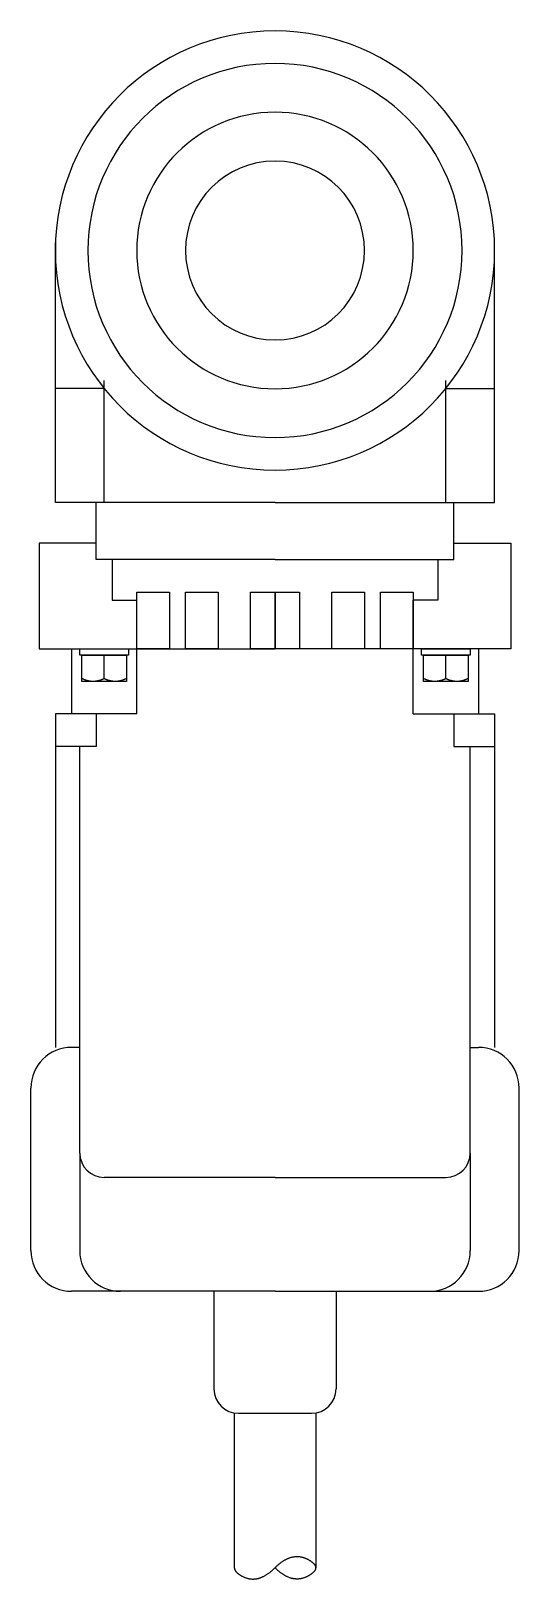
# Model space of a CAD drawing. Header units: millimetres. Extents: x -2880 to 3894, y -2977 to 4857.
# Drawn here: x 312.2 to 412.2, y -2616.1 to -2298.8 of the extents above; entities that cross this region are included whole.
import ezdxf

# ---------------------------------------------------------------- set-up
doc = ezdxf.new("R2010")
doc.units = ezdxf.units.MM
doc.header["$MEASUREMENT"] = 0
doc.layers.add('_5-0_', color=7, linetype='Continuous')

msp = doc.modelspace()

# ---------------------------------------------------------------- linework, layer by layer
at = {"layer": '_5-0_', "color": 3, "linetype": 'Continuous'}
for p, q in [((317.159, -2395.473), (317.159, -2342.14)), ((407.159, -2395.473), (407.159, -2342.14)), ((327.159, -2372.091), (317.159, -2372.091)), ((327.159, -2395.473), (327.159, -2370.473)), ((397.159, -2395.473), (397.159, -2370.473)), ((397.159, -2372.091), (407.159, -2372.091)), ((362.159, -2395.473), (317.159, -2395.473)), ((325.492, -2407.14), (325.492, -2395.473)), ((362.159, -2395.473), (407.159, -2395.473)), ((398.826, -2407.14), (398.826, -2395.473)), ((325.492, -2403.806), (313.825, -2403.806)), ((313.825, -2403.806), (313.825, -2425.473)), ((398.826, -2403.806), (410.492, -2403.806)), ((410.492, -2403.806), (410.492, -2425.473)), ((362.159, -2407.14), (325.492, -2407.14)), ((328.825, -2407.14), (328.825, -2415.473)), ((362.159, -2407.14), (398.826, -2407.14)), ((395.492, -2407.14), (395.492, -2415.473)), ((333.825, -2413.806), (340.561, -2413.806)), ((333.825, -2425.473), (333.825, -2413.806)), ((340.561, -2413.806), (340.561, -2425.473)), ((343.825, -2413.806), (350.492, -2413.806)), ((343.825, -2425.473), (343.825, -2413.806)), ((350.492, -2413.806), (350.492, -2425.473)), ((357.159, -2413.806), (362.159, -2413.806)), ((357.159, -2425.473), (357.159, -2413.806)), ((362.159, -2413.806), (362.159, -2425.473)), ((362.159, -2413.806), (367.159, -2413.806)), ((362.159, -2425.473), (362.159, -2413.806)), ((367.159, -2413.806), (367.159, -2425.473)), ((373.825, -2413.806), (380.492, -2413.806)), ((373.825, -2425.473), (373.825, -2413.806)), ((380.492, -2413.806), (380.492, -2425.473)), ((383.756, -2413.806), (390.492, -2413.806)), ((383.756, -2425.473), (383.756, -2413.806)), ((390.492, -2413.806), (390.492, -2425.473)), ((328.825, -2415.473), (333.825, -2415.473)), ((333.825, -2425.473), (333.825, -2415.473)), ((390.492, -2425.473), (390.492, -2415.473)), ((395.492, -2415.473), (390.492, -2415.473)), ((313.825, -2425.473), (362.159, -2425.473)), ((320.492, -2425.473), (320.492, -2438.806)), ((340.561, -2425.473), (333.825, -2425.473)), ((333.825, -2438.806), (333.825, -2425.473)), ((350.492, -2425.473), (343.825, -2425.473)), ((362.159, -2425.473), (357.159, -2425.473)), ((410.492, -2425.473), (362.159, -2425.473)), ((367.159, -2425.473), (362.159, -2425.473)), ((380.492, -2425.473), (373.825, -2425.473)), ((390.492, -2425.473), (383.756, -2425.473)), ((390.492, -2438.806), (390.492, -2425.473)), ((403.825, -2425.473), (403.825, -2438.806)), ((333.825, -2438.806), (317.159, -2438.806)), ((317.159, -2438.806), (317.159, -2507.14)), ((325.492, -2438.806), (325.492, -2445.473)), ((390.492, -2438.806), (407.159, -2438.806)), ((398.826, -2438.806), (398.826, -2445.473)), ((407.159, -2438.806), (407.159, -2507.14)), ((325.492, -2445.473), (317.159, -2445.473)), ((322.159, -2528.806), (322.159, -2445.473)), ((398.826, -2445.473), (407.159, -2445.473)), ((402.159, -2528.806), (402.159, -2445.473)), ((322.159, -2507.14), (320.492, -2507.14)), ((402.159, -2507.14), (403.825, -2507.14)), ((312.159, -2548.806), (312.159, -2515.473)), ((412.159, -2548.806), (412.159, -2515.473)), ((322.159, -2528.806), (322.159, -2548.806)), ((402.159, -2528.806), (402.159, -2548.806)), ((362.159, -2533.806), (327.159, -2533.806)), ((362.159, -2533.806), (397.159, -2533.806)), ((333.825, -2557.14), (320.492, -2557.14)), ((362.159, -2557.14), (330.492, -2557.14)), ((349.659, -2557.14), (349.659, -2577.14)), ((362.159, -2557.14), (393.826, -2557.14)), ((374.659, -2557.14), (374.659, -2577.14)), ((390.492, -2557.14), (403.825, -2557.14)), ((353.825, -2582.14), (353.825, -2613.806)), ((354.659, -2582.14), (369.659, -2582.14)), ((370.492, -2582.14), (370.492, -2613.806)), ((353.825, -2613.806), (353.826, -2613.833)), ((353.826, -2613.833), (353.827, -2613.861)), ((353.827, -2613.861), (353.829, -2613.888)), ((353.829, -2613.888), (353.832, -2613.915)), ((353.832, -2613.915), (353.835, -2613.942)), ((353.835, -2613.942), (353.84, -2613.969)), ((353.84, -2613.969), (353.845, -2613.996)), ((353.845, -2613.996), (353.851, -2614.023)), ((353.851, -2614.023), (353.857, -2614.05)), ((353.857, -2614.05), (353.865, -2614.077)), ((353.865, -2614.077), (353.873, -2614.104)), ((353.873, -2614.104), (353.882, -2614.131)), ((353.882, -2614.131), (353.892, -2614.158)), ((353.892, -2614.158), (353.903, -2614.186)), ((353.903, -2614.186), (353.914, -2614.213)), ((353.914, -2614.213), (353.926, -2614.24)), ((353.926, -2614.24), (353.939, -2614.267)), ((353.939, -2614.267), (353.953, -2614.294)), ((353.953, -2614.294), (353.968, -2614.321)), ((353.968, -2614.321), (353.983, -2614.348)), ((353.983, -2614.348), (353.999, -2614.375)), ((353.999, -2614.375), (354.017, -2614.402)), ((354.017, -2614.402), (354.034, -2614.429)), ((354.034, -2614.429), (354.053, -2614.456)), ((354.053, -2614.456), (354.072, -2614.483)), ((354.072, -2614.483), (354.092, -2614.511)), ((354.092, -2614.511), (354.113, -2614.538)), ((354.113, -2614.538), (354.135, -2614.565)), ((354.135, -2614.565), (354.157, -2614.592)), ((354.157, -2614.592), (354.181, -2614.619)), ((354.181, -2614.619), (354.205, -2614.646)), ((361.188, -2614.679), (361.295, -2614.592)), ((361.295, -2614.592), (361.403, -2614.503)), ((361.403, -2614.503), (361.511, -2614.411)), ((361.511, -2614.411), (361.618, -2614.316)), ((361.618, -2614.316), (361.726, -2614.219)), ((361.726, -2614.219), (361.834, -2614.12)), ((361.834, -2614.12), (361.942, -2614.018)), ((361.942, -2614.018), (362.051, -2613.913)), ((362.051, -2613.913), (362.159, -2613.806)), ((362.159, -2613.806), (362.267, -2613.699)), ((362.267, -2613.913), (362.159, -2613.806)), ((362.267, -2613.699), (362.375, -2613.595)), ((362.375, -2614.018), (362.267, -2613.913)), ((362.375, -2613.595), (362.483, -2613.493)), ((362.483, -2614.12), (362.375, -2614.018)), ((362.483, -2613.493), (362.591, -2613.393)), ((362.591, -2614.219), (362.483, -2614.12)), ((362.591, -2613.393), (362.699, -2613.296)), ((362.699, -2614.316), (362.591, -2614.219)), ((362.699, -2613.296), (362.807, -2613.202)), ((362.807, -2614.411), (362.699, -2614.316)), ((362.807, -2613.202), (362.914, -2613.11)), ((362.914, -2614.503), (362.807, -2614.411)), ((362.914, -2613.11), (363.022, -2613.021)), ((363.022, -2614.592), (362.914, -2614.503)), ((363.022, -2613.021), (363.129, -2612.934)), ((363.129, -2614.679), (363.022, -2614.592)), ((363.129, -2612.934), (363.237, -2612.85)), ((363.237, -2612.85), (363.344, -2612.768)), ((363.344, -2612.768), (363.451, -2612.689)), ((363.451, -2612.689), (363.558, -2612.613)), ((363.558, -2612.613), (363.665, -2612.539)), ((363.665, -2612.539), (363.772, -2612.467)), ((363.772, -2612.467), (363.878, -2612.398)), ((363.878, -2612.398), (363.985, -2612.332)), ((363.985, -2612.332), (364.091, -2612.268)), ((364.091, -2612.268), (364.198, -2612.206)), ((364.198, -2612.206), (364.304, -2612.148)), ((364.304, -2612.148), (364.41, -2612.091)), ((364.41, -2612.091), (364.516, -2612.038)), ((364.516, -2612.038), (364.622, -2611.986)), ((364.622, -2611.986), (364.728, -2611.938)), ((364.728, -2611.938), (364.833, -2611.892)), ((364.833, -2611.892), (364.939, -2611.848)), ((364.939, -2611.848), (365.044, -2611.807)), ((365.044, -2611.807), (365.15, -2611.768)), ((365.15, -2611.768), (365.255, -2611.732)), ((365.255, -2611.732), (365.36, -2611.699)), ((365.36, -2611.699), (365.465, -2611.668)), ((365.465, -2611.668), (365.57, -2611.64)), ((365.57, -2611.64), (365.675, -2611.614)), ((365.675, -2611.614), (365.779, -2611.591)), ((365.779, -2611.591), (365.884, -2611.57)), ((365.884, -2611.57), (365.988, -2611.552)), ((365.988, -2611.552), (366.093, -2611.536)), ((366.093, -2611.536), (366.197, -2611.523)), ((366.197, -2611.523), (366.301, -2611.512)), ((366.301, -2611.512), (366.405, -2611.504)), ((366.405, -2611.504), (366.509, -2611.499)), ((366.509, -2611.499), (366.613, -2611.496)), ((366.613, -2611.496), (366.717, -2611.495)), ((366.717, -2611.495), (366.82, -2611.498)), ((366.82, -2611.498), (366.924, -2611.502)), ((366.924, -2611.502), (367.027, -2611.509)), ((367.027, -2611.509), (367.131, -2611.519)), ((367.131, -2611.519), (367.234, -2611.531)), ((367.234, -2611.531), (367.337, -2611.546)), ((367.337, -2611.546), (367.44, -2611.564)), ((367.44, -2611.564), (367.543, -2611.583)), ((367.543, -2611.583), (367.645, -2611.606)), ((367.645, -2611.606), (367.748, -2611.631)), ((367.748, -2611.631), (367.851, -2611.658)), ((367.851, -2611.658), (367.953, -2611.688)), ((367.953, -2611.688), (368.055, -2611.721)), ((368.055, -2611.721), (368.157, -2611.756)), ((368.157, -2611.756), (368.26, -2611.794)), ((368.26, -2611.794), (368.362, -2611.834)), ((368.362, -2611.834), (368.463, -2611.877)), ((368.463, -2611.877), (368.565, -2611.922)), ((368.565, -2611.922), (368.667, -2611.97)), ((368.667, -2611.97), (368.768, -2612.02)), ((368.768, -2612.02), (368.87, -2612.073)), ((368.87, -2612.073), (368.97, -2612.127)), ((368.97, -2612.127), (369.066, -2612.181)), ((369.066, -2612.181), (369.16, -2612.236)), ((369.16, -2612.236), (369.25, -2612.29)), ((369.25, -2612.29), (369.337, -2612.344)), ((369.337, -2612.344), (369.421, -2612.398)), ((369.421, -2612.398), (369.502, -2612.452)), ((369.502, -2612.452), (369.58, -2612.506)), ((369.58, -2612.506), (369.654, -2612.561)), ((369.654, -2612.561), (369.725, -2612.615)), ((369.725, -2612.615), (369.793, -2612.669)), ((369.793, -2612.669), (369.858, -2612.723)), ((369.858, -2612.723), (369.92, -2612.777)), ((369.92, -2612.777), (369.979, -2612.831)), ((369.979, -2612.831), (370.034, -2612.886)), ((370.034, -2612.886), (370.086, -2612.94)), ((370.086, -2612.94), (370.136, -2612.994)), ((370.136, -2614.619), (370.086, -2614.673)), ((370.136, -2612.994), (370.182, -2613.048)), ((370.182, -2614.565), (370.136, -2614.619)), ((370.182, -2613.048), (370.224, -2613.102)), ((370.224, -2614.511), (370.182, -2614.565)), ((370.224, -2613.102), (370.264, -2613.156)), ((370.264, -2614.456), (370.224, -2614.511)), ((370.264, -2613.156), (370.3, -2613.211)), ((370.3, -2614.402), (370.264, -2614.456)), ((370.3, -2613.211), (370.334, -2613.265)), ((370.334, -2614.348), (370.3, -2614.402)), ((370.334, -2613.265), (370.364, -2613.319)), ((370.364, -2614.294), (370.334, -2614.348)), ((370.364, -2613.319), (370.391, -2613.373)), ((370.391, -2614.24), (370.364, -2614.294)), ((370.391, -2613.373), (370.414, -2613.427)), ((370.414, -2614.186), (370.391, -2614.24)), ((370.414, -2613.427), (370.435, -2613.481)), ((370.435, -2614.131), (370.414, -2614.186)), ((370.435, -2613.481), (370.452, -2613.536)), ((370.452, -2614.077), (370.435, -2614.131)), ((370.452, -2613.536), (370.467, -2613.59)), ((370.467, -2614.023), (370.452, -2614.077)), ((370.467, -2613.59), (370.478, -2613.644)), ((370.478, -2613.969), (370.467, -2614.023)), ((370.478, -2613.644), (370.486, -2613.698)), ((370.486, -2613.915), (370.478, -2613.969)), ((370.486, -2613.698), (370.491, -2613.752)), ((370.491, -2613.861), (370.486, -2613.915)), ((370.491, -2613.752), (370.492, -2613.806)), ((370.492, -2613.806), (370.491, -2613.861)), ((354.205, -2614.646), (354.23, -2614.673)), ((354.23, -2614.673), (354.255, -2614.7)), ((354.255, -2614.7), (354.282, -2614.727)), ((354.282, -2614.727), (354.309, -2614.754)), ((354.309, -2614.754), (354.337, -2614.781)), ((354.337, -2614.781), (354.366, -2614.808)), ((354.366, -2614.808), (354.395, -2614.836)), ((354.395, -2614.836), (354.426, -2614.863)), ((354.426, -2614.863), (354.457, -2614.89)), ((354.457, -2614.89), (354.489, -2614.917)), ((354.489, -2614.917), (354.522, -2614.944)), ((354.522, -2614.944), (354.555, -2614.971)), ((354.555, -2614.971), (354.59, -2614.998)), ((354.59, -2614.998), (354.625, -2615.025)), ((354.625, -2615.025), (354.661, -2615.052)), ((354.661, -2615.052), (354.697, -2615.079)), ((354.697, -2615.079), (354.735, -2615.106)), ((354.735, -2615.106), (354.773, -2615.133)), ((354.773, -2615.133), (354.812, -2615.161)), ((354.812, -2615.161), (354.852, -2615.188)), ((354.852, -2615.188), (354.893, -2615.215)), ((354.893, -2615.215), (354.934, -2615.242)), ((354.934, -2615.242), (354.976, -2615.269)), ((354.976, -2615.269), (355.019, -2615.296)), ((355.019, -2615.296), (355.063, -2615.323)), ((355.063, -2615.323), (355.108, -2615.35)), ((355.108, -2615.35), (355.153, -2615.377)), ((355.153, -2615.377), (355.199, -2615.404)), ((355.199, -2615.404), (355.246, -2615.431)), ((355.246, -2615.431), (355.294, -2615.458)), ((355.294, -2615.458), (355.343, -2615.486)), ((355.343, -2615.486), (355.392, -2615.513)), ((355.392, -2615.513), (355.442, -2615.54)), ((355.442, -2615.54), (355.544, -2615.593)), ((355.544, -2615.593), (355.645, -2615.643)), ((355.645, -2615.643), (355.747, -2615.691)), ((355.747, -2615.691), (355.849, -2615.736)), ((355.849, -2615.736), (355.951, -2615.779)), ((355.951, -2615.779), (356.053, -2615.819)), ((356.053, -2615.819), (356.156, -2615.857)), ((356.156, -2615.857), (356.258, -2615.892)), ((356.258, -2615.892), (356.361, -2615.924)), ((356.361, -2615.924), (356.463, -2615.954)), ((356.463, -2615.954), (356.566, -2615.982)), ((356.566, -2615.982), (356.668, -2616.007)), ((356.668, -2616.007), (356.771, -2616.029)), ((356.771, -2616.029), (356.874, -2616.049)), ((356.874, -2616.049), (356.977, -2616.067)), ((356.977, -2616.067), (357.081, -2616.081)), ((357.081, -2616.081), (357.184, -2616.094)), ((357.184, -2616.094), (357.287, -2616.103)), ((357.287, -2616.103), (357.391, -2616.111)), ((357.391, -2616.111), (357.495, -2616.115)), ((357.495, -2616.115), (357.598, -2616.117)), ((357.598, -2616.117), (357.702, -2616.117)), ((357.702, -2616.117), (357.806, -2616.114)), ((357.806, -2616.114), (357.91, -2616.108)), ((357.91, -2616.108), (358.014, -2616.1)), ((358.014, -2616.1), (358.118, -2616.09)), ((358.118, -2616.09), (358.223, -2616.077)), ((358.223, -2616.077), (358.327, -2616.061)), ((358.327, -2616.061), (358.432, -2616.043)), ((358.432, -2616.043), (358.537, -2616.022)), ((358.537, -2616.022), (358.641, -2615.999)), ((358.641, -2615.999), (358.746, -2615.973)), ((358.746, -2615.973), (358.851, -2615.945)), ((358.851, -2615.945), (358.956, -2615.914)), ((358.956, -2615.914), (359.062, -2615.88)), ((359.062, -2615.88), (359.167, -2615.844)), ((359.167, -2615.844), (359.272, -2615.806)), ((359.272, -2615.806), (359.378, -2615.765)), ((359.378, -2615.765), (359.483, -2615.721)), ((359.483, -2615.721), (359.589, -2615.675)), ((359.589, -2615.675), (359.695, -2615.626)), ((359.695, -2615.626), (359.801, -2615.575)), ((359.801, -2615.575), (359.907, -2615.522)), ((359.907, -2615.522), (360.013, -2615.465)), ((360.013, -2615.465), (360.119, -2615.406)), ((360.119, -2615.406), (360.226, -2615.345)), ((360.226, -2615.345), (360.332, -2615.281)), ((360.332, -2615.281), (360.439, -2615.215)), ((360.439, -2615.215), (360.546, -2615.146)), ((360.546, -2615.146), (360.652, -2615.074)), ((360.652, -2615.074), (360.759, -2615)), ((360.759, -2615), (360.866, -2614.924)), ((360.866, -2614.924), (360.974, -2614.844)), ((360.974, -2614.844), (361.081, -2614.763)), ((361.081, -2614.763), (361.188, -2614.679)), ((363.237, -2614.763), (363.129, -2614.679)), ((363.344, -2614.844), (363.237, -2614.763)), ((363.451, -2614.924), (363.344, -2614.844)), ((363.558, -2615), (363.451, -2614.924)), ((363.665, -2615.074), (363.558, -2615)), ((363.772, -2615.146), (363.665, -2615.074)), ((363.878, -2615.215), (363.772, -2615.146)), ((363.985, -2615.281), (363.878, -2615.215)), ((364.091, -2615.345), (363.985, -2615.281)), ((364.198, -2615.406), (364.091, -2615.345)), ((364.304, -2615.465), (364.198, -2615.406)), ((364.41, -2615.522), (364.304, -2615.465)), ((364.516, -2615.575), (364.41, -2615.522)), ((364.622, -2615.626), (364.516, -2615.575)), ((364.728, -2615.675), (364.622, -2615.626)), ((364.833, -2615.721), (364.728, -2615.675)), ((364.939, -2615.765), (364.833, -2615.721)), ((365.044, -2615.806), (364.939, -2615.765)), ((365.15, -2615.844), (365.044, -2615.806)), ((365.255, -2615.88), (365.15, -2615.844)), ((365.36, -2615.914), (365.255, -2615.88)), ((365.465, -2615.945), (365.36, -2615.914)), ((365.57, -2615.973), (365.465, -2615.945)), ((365.675, -2615.999), (365.57, -2615.973)), ((365.779, -2616.022), (365.675, -2615.999)), ((365.884, -2616.043), (365.779, -2616.022)), ((365.988, -2616.061), (365.884, -2616.043)), ((366.093, -2616.077), (365.988, -2616.061)), ((366.197, -2616.09), (366.093, -2616.077)), ((366.301, -2616.1), (366.197, -2616.09)), ((366.405, -2616.108), (366.301, -2616.1)), ((366.509, -2616.114), (366.405, -2616.108)), ((366.613, -2616.117), (366.509, -2616.114)), ((366.717, -2616.117), (366.613, -2616.117)), ((366.82, -2616.115), (366.717, -2616.117)), ((366.924, -2616.111), (366.82, -2616.115)), ((367.027, -2616.103), (366.924, -2616.111)), ((367.131, -2616.094), (367.027, -2616.103)), ((367.234, -2616.081), (367.131, -2616.094)), ((367.337, -2616.067), (367.234, -2616.081)), ((367.44, -2616.049), (367.337, -2616.067)), ((367.543, -2616.029), (367.44, -2616.049)), ((367.645, -2616.007), (367.543, -2616.029)), ((367.748, -2615.982), (367.645, -2616.007)), ((367.851, -2615.954), (367.748, -2615.982)), ((367.953, -2615.924), (367.851, -2615.954)), ((368.055, -2615.892), (367.953, -2615.924)), ((368.157, -2615.857), (368.055, -2615.892)), ((368.26, -2615.819), (368.157, -2615.857)), ((368.362, -2615.779), (368.26, -2615.819)), ((368.463, -2615.736), (368.362, -2615.779)), ((368.565, -2615.691), (368.463, -2615.736)), ((368.667, -2615.643), (368.565, -2615.691)), ((368.768, -2615.593), (368.667, -2615.643)), ((368.87, -2615.54), (368.768, -2615.593)), ((368.97, -2615.486), (368.87, -2615.54)), ((369.066, -2615.431), (368.97, -2615.486)), ((369.16, -2615.377), (369.066, -2615.431)), ((369.25, -2615.323), (369.16, -2615.377)), ((369.337, -2615.269), (369.25, -2615.323)), ((369.421, -2615.215), (369.337, -2615.269)), ((369.502, -2615.161), (369.421, -2615.215)), ((369.58, -2615.106), (369.502, -2615.161)), ((369.654, -2615.052), (369.58, -2615.106)), ((369.725, -2614.998), (369.654, -2615.052)), ((369.793, -2614.944), (369.725, -2614.998)), ((369.858, -2614.89), (369.793, -2614.944)), ((369.92, -2614.836), (369.858, -2614.89)), ((369.979, -2614.781), (369.92, -2614.836)), ((370.034, -2614.727), (369.979, -2614.781)), ((370.086, -2614.673), (370.034, -2614.727))]:
    msp.add_line(p, q, dxfattribs=at)
at = {"layer": '_5-0_', "color": 2, "linetype": 'Continuous'}
for p, q in [((322.159, -2425.473), (332.159, -2425.473)), ((322.159, -2426.775), (322.159, -2425.473)), ((332.159, -2426.775), (322.159, -2426.775)), ((322.613, -2432.14), (322.613, -2426.775)), ((322.613, -2426.775), (331.704, -2426.775)), ((327.159, -2431.558), (327.159, -2426.775)), ((331.704, -2426.775), (331.704, -2432.14)), ((332.159, -2425.473), (332.159, -2426.775)), ((392.159, -2425.473), (402.159, -2425.473)), ((392.159, -2426.775), (392.159, -2425.473)), ((402.159, -2426.775), (392.159, -2426.775)), ((392.613, -2432.14), (392.613, -2426.775)), ((392.613, -2426.775), (401.704, -2426.775)), ((397.159, -2431.558), (397.159, -2426.775)), ((401.704, -2426.775), (401.704, -2432.14)), ((402.159, -2425.473), (402.159, -2426.775)), ((322.684, -2431.594), (322.613, -2431.558)), ((331.704, -2432.14), (322.613, -2432.14)), ((322.755, -2431.628), (322.684, -2431.594)), ((322.826, -2431.662), (322.755, -2431.628)), ((322.897, -2431.694), (322.826, -2431.662)), ((322.968, -2431.725), (322.897, -2431.694)), ((323.039, -2431.755), (322.968, -2431.725)), ((323.11, -2431.784), (323.039, -2431.755)), ((323.182, -2431.812), (323.11, -2431.784)), ((323.252, -2431.839), (323.182, -2431.812)), ((323.324, -2431.864), (323.252, -2431.839)), ((323.395, -2431.889), (323.324, -2431.864)), ((323.466, -2431.912), (323.395, -2431.889)), ((323.537, -2431.934), (323.466, -2431.912)), ((323.608, -2431.955), (323.537, -2431.934)), ((323.679, -2431.975), (323.608, -2431.955)), ((323.75, -2431.993), (323.679, -2431.975)), ((323.821, -2432.011), (323.75, -2431.993)), ((323.892, -2432.027), (323.821, -2432.011)), ((323.963, -2432.043), (323.892, -2432.027)), ((324.034, -2432.057), (323.963, -2432.043)), ((324.105, -2432.07), (324.034, -2432.057)), ((324.176, -2432.082), (324.105, -2432.07)), ((324.247, -2432.093), (324.176, -2432.082)), ((324.318, -2432.102), (324.247, -2432.093)), ((324.389, -2432.111), (324.318, -2432.102)), ((324.46, -2432.118), (324.389, -2432.111)), ((324.531, -2432.124), (324.46, -2432.118)), ((324.602, -2432.129), (324.531, -2432.124)), ((324.673, -2432.133), (324.602, -2432.129)), ((324.744, -2432.136), (324.673, -2432.133)), ((324.815, -2432.138), (324.744, -2432.136)), ((324.886, -2432.139), (324.815, -2432.138)), ((324.957, -2432.138), (324.886, -2432.139)), ((325.028, -2432.136), (324.957, -2432.138)), ((325.099, -2432.133), (325.028, -2432.136)), ((325.17, -2432.129), (325.099, -2432.133)), ((325.241, -2432.124), (325.17, -2432.129)), ((325.312, -2432.118), (325.241, -2432.124)), ((325.383, -2432.111), (325.312, -2432.118)), ((325.454, -2432.102), (325.383, -2432.111)), ((325.525, -2432.093), (325.454, -2432.102)), ((325.596, -2432.082), (325.525, -2432.093)), ((325.667, -2432.07), (325.596, -2432.082)), ((325.738, -2432.057), (325.667, -2432.07)), ((325.809, -2432.043), (325.738, -2432.057)), ((325.88, -2432.027), (325.809, -2432.043)), ((325.951, -2432.011), (325.88, -2432.027)), ((326.022, -2431.993), (325.951, -2432.011)), ((326.093, -2431.975), (326.022, -2431.993)), ((326.164, -2431.955), (326.093, -2431.975)), ((326.235, -2431.934), (326.164, -2431.955)), ((326.306, -2431.912), (326.235, -2431.934)), ((326.377, -2431.889), (326.306, -2431.912)), ((326.449, -2431.864), (326.377, -2431.889)), ((326.52, -2431.839), (326.449, -2431.864)), ((326.591, -2431.812), (326.52, -2431.839)), ((326.662, -2431.784), (326.591, -2431.812)), ((326.733, -2431.755), (326.662, -2431.784)), ((326.804, -2431.725), (326.733, -2431.755)), ((326.875, -2431.694), (326.804, -2431.725)), ((326.946, -2431.662), (326.875, -2431.694)), ((327.017, -2431.628), (326.946, -2431.662)), ((327.088, -2431.594), (327.017, -2431.628)), ((327.159, -2431.558), (327.088, -2431.594)), ((327.23, -2431.594), (327.159, -2431.558)), ((327.301, -2431.628), (327.23, -2431.594)), ((327.372, -2431.662), (327.301, -2431.628)), ((327.443, -2431.694), (327.372, -2431.662)), ((327.514, -2431.725), (327.443, -2431.694)), ((327.585, -2431.755), (327.514, -2431.725)), ((327.656, -2431.784), (327.585, -2431.755)), ((327.727, -2431.812), (327.656, -2431.784)), ((327.798, -2431.839), (327.727, -2431.812)), ((327.869, -2431.864), (327.798, -2431.839)), ((327.94, -2431.889), (327.869, -2431.864)), ((328.011, -2431.912), (327.94, -2431.889)), ((328.082, -2431.934), (328.011, -2431.912)), ((328.153, -2431.955), (328.082, -2431.934)), ((328.224, -2431.975), (328.153, -2431.955)), ((328.295, -2431.993), (328.224, -2431.975)), ((328.366, -2432.011), (328.295, -2431.993)), ((328.437, -2432.027), (328.366, -2432.011)), ((328.508, -2432.043), (328.437, -2432.027)), ((328.579, -2432.057), (328.508, -2432.043)), ((328.65, -2432.07), (328.579, -2432.057)), ((328.721, -2432.082), (328.65, -2432.07)), ((328.792, -2432.093), (328.721, -2432.082)), ((328.863, -2432.102), (328.792, -2432.093)), ((328.934, -2432.111), (328.863, -2432.102)), ((329.005, -2432.118), (328.934, -2432.111)), ((329.076, -2432.124), (329.005, -2432.118)), ((329.147, -2432.129), (329.076, -2432.124)), ((329.218, -2432.133), (329.147, -2432.129)), ((329.289, -2432.136), (329.218, -2432.133)), ((329.361, -2432.138), (329.289, -2432.136)), ((329.432, -2432.139), (329.361, -2432.138)), ((329.503, -2432.138), (329.432, -2432.139)), ((329.574, -2432.136), (329.503, -2432.138)), ((329.645, -2432.133), (329.574, -2432.136)), ((329.716, -2432.129), (329.645, -2432.133)), ((329.787, -2432.124), (329.716, -2432.129)), ((329.858, -2432.118), (329.787, -2432.124)), ((329.929, -2432.111), (329.858, -2432.118)), ((330, -2432.102), (329.929, -2432.111)), ((330.071, -2432.093), (330, -2432.102)), ((330.142, -2432.082), (330.071, -2432.093)), ((330.213, -2432.07), (330.142, -2432.082)), ((330.284, -2432.057), (330.213, -2432.07)), ((330.355, -2432.043), (330.284, -2432.057)), ((330.426, -2432.027), (330.355, -2432.043)), ((330.497, -2432.011), (330.426, -2432.027)), ((330.568, -2431.993), (330.497, -2432.011)), ((330.639, -2431.975), (330.568, -2431.993)), ((330.71, -2431.955), (330.639, -2431.975)), ((330.781, -2431.934), (330.71, -2431.955)), ((330.852, -2431.912), (330.781, -2431.934)), ((330.923, -2431.889), (330.852, -2431.912)), ((330.994, -2431.864), (330.923, -2431.889)), ((331.065, -2431.839), (330.994, -2431.864)), ((331.136, -2431.812), (331.065, -2431.839)), ((331.207, -2431.784), (331.136, -2431.812)), ((331.278, -2431.755), (331.207, -2431.784)), ((331.349, -2431.725), (331.278, -2431.755)), ((331.42, -2431.694), (331.349, -2431.725)), ((331.491, -2431.662), (331.42, -2431.694)), ((331.562, -2431.628), (331.491, -2431.662)), ((331.633, -2431.594), (331.562, -2431.628)), ((331.704, -2431.558), (331.633, -2431.594)), ((392.684, -2431.594), (392.613, -2431.558)), ((401.704, -2432.14), (392.613, -2432.14)), ((392.755, -2431.628), (392.684, -2431.594)), ((392.826, -2431.662), (392.755, -2431.628)), ((392.897, -2431.694), (392.826, -2431.662)), ((392.968, -2431.725), (392.897, -2431.694)), ((393.039, -2431.755), (392.968, -2431.725)), ((393.111, -2431.784), (393.039, -2431.755)), ((393.182, -2431.812), (393.111, -2431.784)), ((393.253, -2431.839), (393.182, -2431.812)), ((393.324, -2431.864), (393.253, -2431.839)), ((393.395, -2431.889), (393.324, -2431.864)), ((393.466, -2431.912), (393.395, -2431.889)), ((393.537, -2431.934), (393.466, -2431.912)), ((393.608, -2431.955), (393.537, -2431.934)), ((393.679, -2431.975), (393.608, -2431.955)), ((393.75, -2431.993), (393.679, -2431.975)), ((393.821, -2432.011), (393.75, -2431.993)), ((393.892, -2432.027), (393.821, -2432.011)), ((393.963, -2432.043), (393.892, -2432.027)), ((394.034, -2432.057), (393.963, -2432.043)), ((394.105, -2432.07), (394.034, -2432.057)), ((394.176, -2432.082), (394.105, -2432.07)), ((394.247, -2432.093), (394.176, -2432.082)), ((394.318, -2432.102), (394.247, -2432.093)), ((394.389, -2432.111), (394.318, -2432.102)), ((394.46, -2432.118), (394.389, -2432.111)), ((394.531, -2432.124), (394.46, -2432.118)), ((394.602, -2432.129), (394.531, -2432.124)), ((394.673, -2432.133), (394.602, -2432.129)), ((394.744, -2432.136), (394.673, -2432.133)), ((394.815, -2432.138), (394.744, -2432.136)), ((394.886, -2432.139), (394.815, -2432.138)), ((394.957, -2432.138), (394.886, -2432.139)), ((395.028, -2432.136), (394.957, -2432.138)), ((395.099, -2432.133), (395.028, -2432.136)), ((395.17, -2432.129), (395.099, -2432.133)), ((395.241, -2432.124), (395.17, -2432.129)), ((395.312, -2432.118), (395.241, -2432.124)), ((395.383, -2432.111), (395.312, -2432.118)), ((395.454, -2432.102), (395.383, -2432.111)), ((395.525, -2432.093), (395.454, -2432.102)), ((395.596, -2432.082), (395.525, -2432.093)), ((395.667, -2432.07), (395.596, -2432.082)), ((395.738, -2432.057), (395.667, -2432.07)), ((395.809, -2432.043), (395.738, -2432.057)), ((395.88, -2432.027), (395.809, -2432.043)), ((395.951, -2432.011), (395.88, -2432.027)), ((396.022, -2431.993), (395.951, -2432.011)), ((396.093, -2431.975), (396.022, -2431.993)), ((396.164, -2431.955), (396.093, -2431.975)), ((396.235, -2431.934), (396.164, -2431.955)), ((396.306, -2431.912), (396.235, -2431.934)), ((396.377, -2431.889), (396.306, -2431.912)), ((396.448, -2431.864), (396.377, -2431.889)), ((396.52, -2431.839), (396.448, -2431.864)), ((396.591, -2431.812), (396.52, -2431.839)), ((396.662, -2431.784), (396.591, -2431.812)), ((396.733, -2431.755), (396.662, -2431.784)), ((396.804, -2431.725), (396.733, -2431.755)), ((396.875, -2431.694), (396.804, -2431.725)), ((396.946, -2431.662), (396.875, -2431.694)), ((397.017, -2431.628), (396.946, -2431.662)), ((397.088, -2431.594), (397.017, -2431.628)), ((397.159, -2431.558), (397.088, -2431.594)), ((397.23, -2431.594), (397.159, -2431.558)), ((397.301, -2431.628), (397.23, -2431.594)), ((397.372, -2431.662), (397.301, -2431.628)), ((397.443, -2431.694), (397.372, -2431.662)), ((397.514, -2431.725), (397.443, -2431.694)), ((397.585, -2431.755), (397.514, -2431.725)), ((397.656, -2431.784), (397.585, -2431.755)), ((397.727, -2431.812), (397.656, -2431.784)), ((397.798, -2431.839), (397.727, -2431.812)), ((397.869, -2431.864), (397.798, -2431.839)), ((397.94, -2431.889), (397.869, -2431.864)), ((398.011, -2431.912), (397.94, -2431.889)), ((398.082, -2431.934), (398.011, -2431.912)), ((398.153, -2431.955), (398.082, -2431.934)), ((398.224, -2431.975), (398.153, -2431.955)), ((398.295, -2431.993), (398.224, -2431.975)), ((398.366, -2432.011), (398.295, -2431.993)), ((398.437, -2432.027), (398.366, -2432.011)), ((398.508, -2432.043), (398.437, -2432.027)), ((398.579, -2432.057), (398.508, -2432.043)), ((398.65, -2432.07), (398.579, -2432.057)), ((398.721, -2432.082), (398.65, -2432.07)), ((398.792, -2432.093), (398.721, -2432.082)), ((398.863, -2432.102), (398.792, -2432.093)), ((398.934, -2432.111), (398.863, -2432.102)), ((399.005, -2432.118), (398.934, -2432.111)), ((399.076, -2432.124), (399.005, -2432.118)), ((399.147, -2432.129), (399.076, -2432.124)), ((399.218, -2432.133), (399.147, -2432.129)), ((399.289, -2432.136), (399.218, -2432.133)), ((399.36, -2432.138), (399.289, -2432.136)), ((399.431, -2432.139), (399.36, -2432.138)), ((399.503, -2432.138), (399.431, -2432.139)), ((399.574, -2432.136), (399.503, -2432.138)), ((399.645, -2432.133), (399.574, -2432.136)), ((399.716, -2432.129), (399.645, -2432.133)), ((399.787, -2432.124), (399.716, -2432.129)), ((399.858, -2432.118), (399.787, -2432.124)), ((399.929, -2432.111), (399.858, -2432.118)), ((400, -2432.102), (399.929, -2432.111)), ((400.071, -2432.093), (400, -2432.102)), ((400.142, -2432.082), (400.071, -2432.093)), ((400.213, -2432.07), (400.142, -2432.082)), ((400.284, -2432.057), (400.213, -2432.07)), ((400.355, -2432.043), (400.284, -2432.057)), ((400.426, -2432.027), (400.355, -2432.043)), ((400.497, -2432.011), (400.426, -2432.027)), ((400.568, -2431.993), (400.497, -2432.011)), ((400.639, -2431.975), (400.568, -2431.993)), ((400.71, -2431.955), (400.639, -2431.975)), ((400.781, -2431.934), (400.71, -2431.955)), ((400.852, -2431.912), (400.781, -2431.934)), ((400.923, -2431.889), (400.852, -2431.912)), ((400.994, -2431.864), (400.923, -2431.889)), ((401.065, -2431.839), (400.994, -2431.864)), ((401.136, -2431.812), (401.065, -2431.839)), ((401.207, -2431.784), (401.136, -2431.812)), ((401.278, -2431.755), (401.207, -2431.784)), ((401.349, -2431.725), (401.278, -2431.755)), ((401.42, -2431.694), (401.349, -2431.725)), ((401.491, -2431.662), (401.42, -2431.694)), ((401.562, -2431.628), (401.491, -2431.662)), ((401.633, -2431.594), (401.562, -2431.628)), ((401.704, -2431.558), (401.633, -2431.594))]:
    msp.add_line(p, q, dxfattribs=at)
at = {"layer": '_5-0_', "color": 3, "linetype": 'Continuous'}
for centre, radius, start, end in [((362.159, -2343.806), 45, 90, 270), ((362.159, -2343.806), 45, 270, 90), ((362.159, -2343.806), 38.333, 90, 270), ((362.159, -2343.806), 38.333, 270, 90), ((362.159, -2343.806), 28.333, 90, 270), ((362.159, -2343.806), 28.333, 270, 90), ((362.159, -2343.806), 18.333, 90, 270), ((362.159, -2343.806), 18.333, 270, 90), ((320.492, -2515.473), 8.333, 90, 180), ((403.825, -2515.473), 8.333, 0, 90), ((327.159, -2528.806), 5, 180, 270), ((397.159, -2528.806), 5, 270, 0), ((320.492, -2548.806), 8.333, 180, 270), ((330.492, -2548.806), 8.333, 180, 270), ((393.826, -2548.806), 8.333, 270, 0), ((403.825, -2548.806), 8.333, 270, 0), ((354.659, -2577.14), 5, 180, 270), ((369.659, -2577.14), 5, 270, 0)]:
    msp.add_arc(centre, radius, start, end, dxfattribs=at)

doc.saveas('drawing.dxf')
